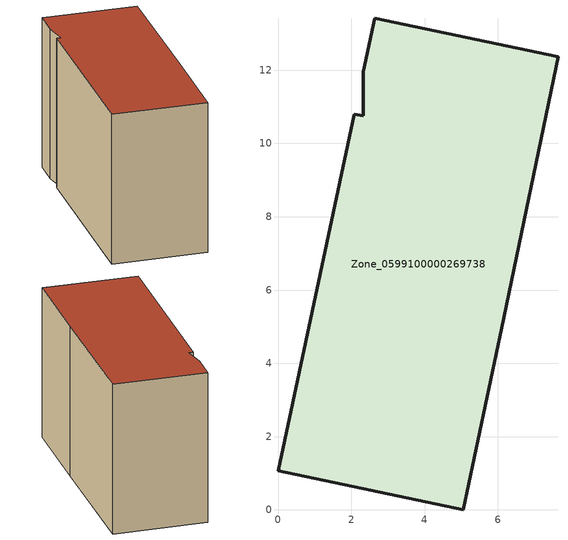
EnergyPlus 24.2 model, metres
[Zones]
Zone_0599100000269738
 floor ground (C_G): 5.05,0 0,1.07 2.08,10.8 2.32,10.75 2.33,11.95 2.64,13.42 7.64,12.36 6.11,4.97 z0
 wall outside (C_F): 0,1.07 5.05,0 6.11,4.97 7.64,12.36 2.64,13.42 2.33,11.95 2.32,10.75 2.08,10.8 0,1.07 z0:8.43
 roof outside (C_R): 2.08,10.8 0,1.07 5.05,0 6.11,4.97 7.64,12.36 2.64,13.42 2.33,11.95 2.32,10.75 z8.43
[BUILDING]
Pand.0599100000269738: North Axis=0; Terrain=City; Loads Convergence Tolerance Value=0.04; Temperature Convergence Tolerance Value=0.4; Solar Distribution=FullExterior; Maximum Number of Warmup Days=25; Minimum Number of Warmup Days=1
[Site:Location]
Rotterdam.The.Hague.AP_ZH_NLD Design_Conditions: Latitude=51.96; Longitude=4.45; Time Zone=1; Elevation=-4.5
[SITE:GROUNDTEMPERATURE:BUILDINGSURFACE]
18, 18, 18, 18, 18, 18, 18, 18, 18, 18, 18, 18
[MATERIAL] Thermal Absorptance=0.9; Solar Absorptance=0.7; Visible Absorptance=0.7
Name | Roughness | Thickness | Conductivity | Density | Specific Heat
G.TC.1975-1991 | MediumSmooth | 0.15 | 0.288461 | 540 | 1210
F.TC.1975-1991 | Rough | 0.3 | 0.230769 | 1920 | 840
R.TC.1975-1991 | MediumRough | 0.2 | 0.153846 | 1500 | 1000
[CONSTRUCTION]
C_G: G.TC.1975-1991
C_F: F.TC.1975-1991
C_R: R.TC.1975-1991
[ZONE]
Zone_0599100000269738: Type=1; Multiplier=1; Ceiling Height=Autocalculate; Volume=Autocalculate; Floor Area=autocalculate; Part of Total Floor Area=Yes
[ZONEINFILTRATION:DESIGNFLOWRATE]
Infil_Zone_0599100000269738: Zone or ZoneList or Space or SpaceList=Zone_0599100000269738; Schedule=AlwaysOn; Design Flow Rate Calculation Method=Flow/Area; Flow Rate per Floor Area=0.003; Constant Term Coefficient=1; Temperature Term Coefficient=0; Velocity Term Coefficient=0; Velocity Squared Term Coefficient=0
[HVACTEMPLATE:ZONE:IDEALLOADSAIRSYSTEM]
Zone_0599100000269738: Maximum Heating Supply Air Temperature=50; Minimum Cooling Supply Air Temperature=13; Maximum Heating Supply Air Humidity Ratio=0.0156; Minimum Cooling Supply Air Humidity Ratio=0.0077; Heating Limit=NoLimit; Cooling Limit=NoLimit; Dehumidification Control Type=ConstantSensibleHeatRatio; Cooling Sensible Heat Ratio=0.7; Dehumidification Setpoint=60; Humidification Control Type=None; Humidification Setpoint=30; Outdoor Air Method=None; Outdoor Air Flow Rate per Person=0.00944; Outdoor Air Flow Rate per Zone Floor Area=0; Outdoor Air Flow Rate per Zone=0; Demand Controlled Ventilation Type=None; Outdoor Air Economizer Type=NoEconomizer; Heat Recovery Type=None; Sensible Heat Recovery Effectiveness=0.7; Latent Heat Recovery Effectiveness=0.65
[ZONECONTROL:THERMOSTAT]
ThermostatControl_Zone_0599100000269738: Zone or ZoneList=Zone_0599100000269738; Control Type Schedule=DualSetpointControlType; Control 1=Thermostat_Zone_0599100000269738; Temperature Difference Between Cutout And Setpoint=0
[THERMOSTATSETPOINT:DUALSETPOINT]
Thermostat_Zone_0599100000269738: Heating Setpoint Temperature Schedule=HeatingSetpoint_Zone_0599100000269738; Cooling Setpoint Temperature Schedule=CoolingSetpoint_Zone_0599100000269738
[SCHEDULE:COMPACT]
HeatingSetpoint_Zone_0599100000269738: Through: 12/31, For: AllDays, Until: 24:00, 21
CoolingSetpoint_Zone_0599100000269738: Through: 12/31, For: AllDays, Until: 24:00, 24
DualSetpointControlType: Through: 12/31, For: AllDays, Until: 24:00, 4
AlwaysOn: Through: 12/31, For: AllDays, Until: 24:00, 1
